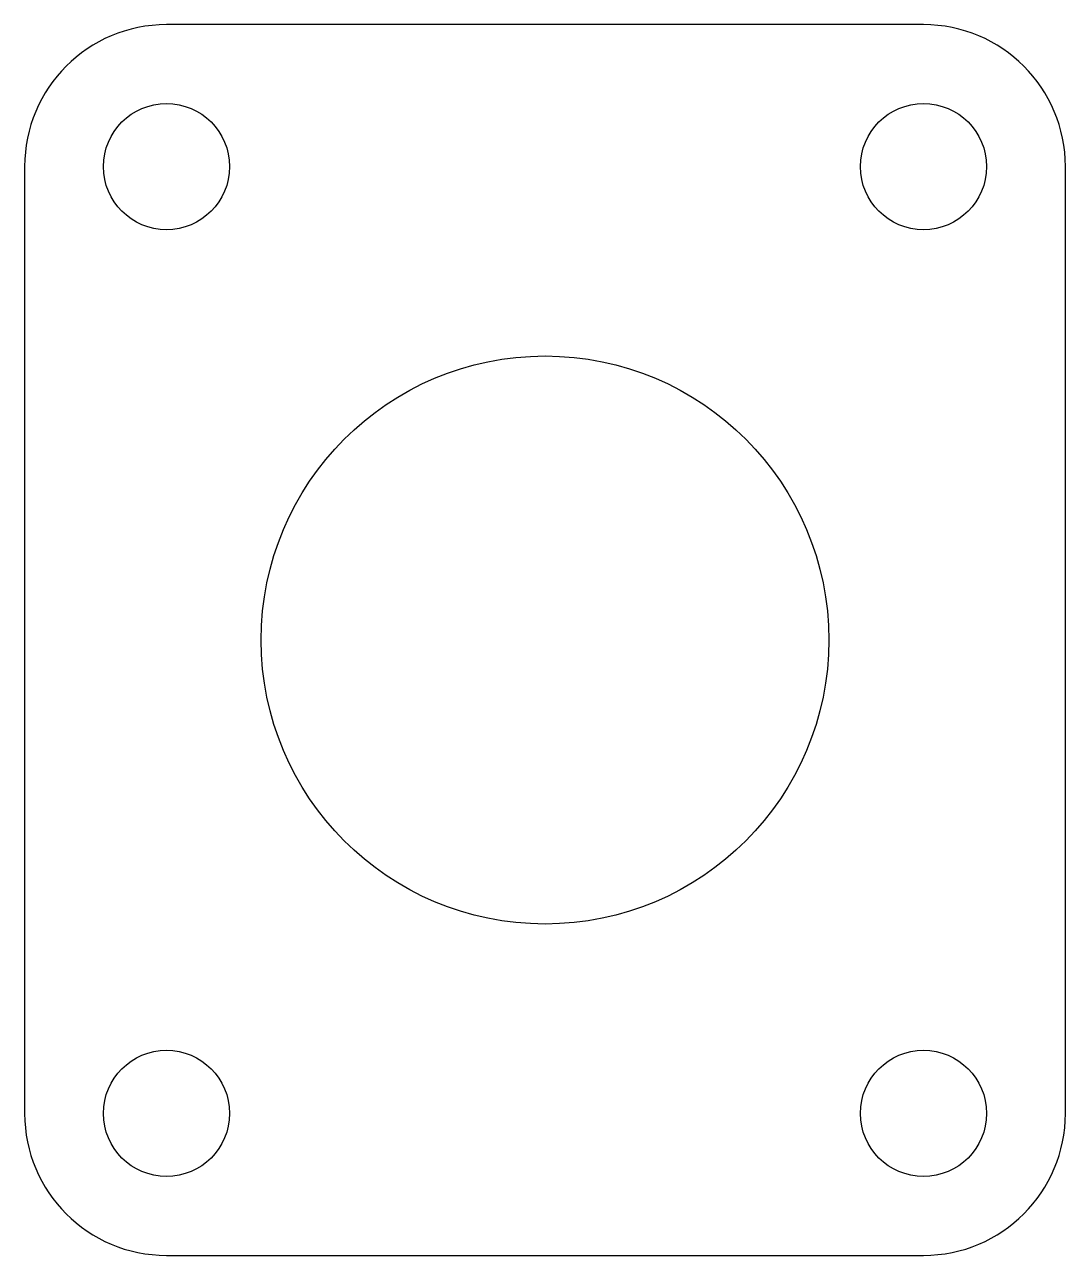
# Model space of a CAD drawing. Header units: millimetres. Extents: x 648.9 to 681.9, y 426 to 465.
import ezdxf

# ---------------------------------------------------------------- set-up
doc = ezdxf.new("R2010")
doc.units = ezdxf.units.MM
doc.layers.add('Default', color=7, linetype='Continuous')

msp = doc.modelspace()

# ---------------------------------------------------------------- linework, layer by layer
at = {"layer": 'Default', "color": 7, "linetype": 'Continuous'}
for p, q in [((677.371, 464.956), (653.371, 464.956)), ((648.871, 460.456), (648.871, 430.456)), ((681.871, 430.456), (681.871, 460.456)), ((653.371, 425.956), (677.371, 425.956))]:
    msp.add_line(p, q, dxfattribs=at)
for centre, radius in [((653.371, 460.456), 2), ((677.371, 460.456), 2), ((665.371, 445.456), 9), ((653.371, 430.456), 2), ((677.371, 430.456), 2)]:
    msp.add_circle(centre, radius, dxfattribs=at)
for centre, start, end in [((653.371, 460.456), 90, 180), ((677.371, 460.456), 0, 90), ((653.371, 430.456), 180, 270), ((677.371, 430.456), 270, 0)]:
    msp.add_arc(centre, 4.5, start, end, dxfattribs=at)

doc.saveas('drawing.dxf')
